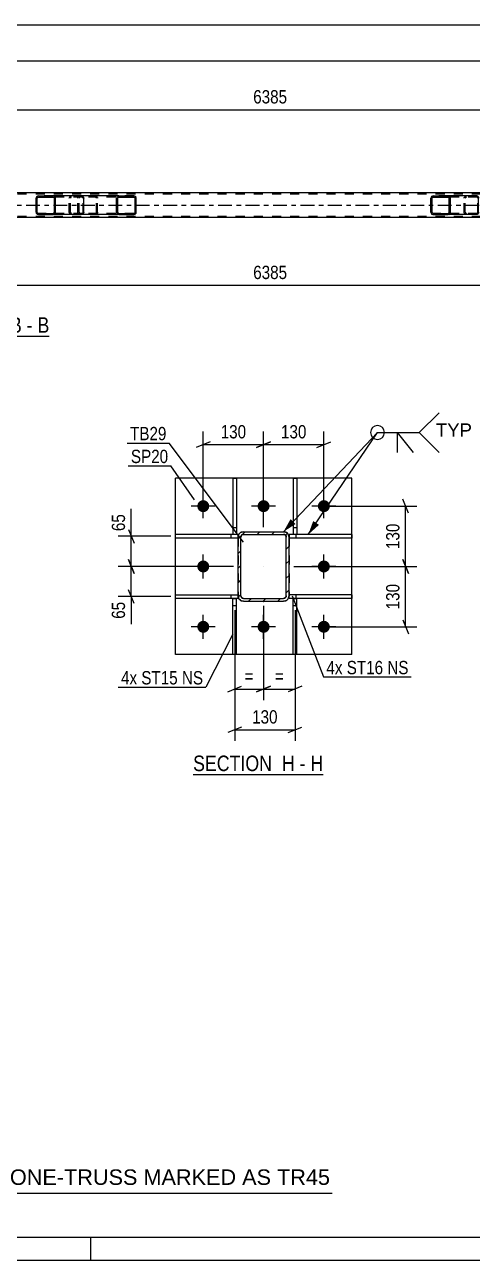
# Model space of a CAD drawing. Header units: millimetres. Extents: x -123 to 718, y -437 to 157.
# Drawn here: x 284.2 to 380.7, y -437.3 to -171 of the extents above; entities that cross this region are included whole.
import ezdxf

# ---------------------------------------------------------------- set-up
doc = ezdxf.new("R2010")
doc.units = ezdxf.units.MM
doc.linetypes.add('DXK_LINE_DOT2', pattern=[3.9198, 1.9599, -1.9599])
doc.linetypes.add('DXK_LINE_DOT3', pattern=[5.9187, 2.979, -0.9799, 0.9799, -0.9799])
doc.styles.add('Arial', font='ARIAL.TTF', dxfattribs={"height": 0.2})
doc.styles.add('Arial Narrow', font='ARIALN.TTF', dxfattribs={"height": 0.2})

# ---------------------------------------------------------------- blocks, each defined once
blk = doc.blocks.new('Unknown-232816598-1133')
at = {"color": 5, "linetype": 'Continuous'}
for p, q in [((-117.5, -432.29), (713.5, -432.29)), ((298.5, -437.29), (298.5, -432.29)), ((-122.5, -437.29), (718.5, -437.29))]:
    blk.add_line(p, q, dxfattribs=at)
blk = doc.blocks.new('Unknown-232816598-12 - 4530')
at = {"color": 6, "linetype": 'Continuous'}
blk.add_line((261.89, -238.14), (289.54, -238.14), dxfattribs=at)
at = {"color": 0, "linetype": 'Continuous'}
blk.add_wipeout([(280, -237.39), (280, -233.89), (261.89, -233.89), (261.89, -237.39)], dxfattribs=at)
at = {"color": 7, "linetype": 'Continuous', "style": 'Arial Narrow'}
blk.add_text('SECTION ', height=3.34, dxfattribs=at).set_placement((261.89, -237.39))
at = {"color": 0, "linetype": 'Continuous'}
blk.add_wipeout([(283.6, -237.39), (283.6, -233.89), (281.05, -233.89), (281.05, -237.39)], dxfattribs=at)
blk.add_wipeout([(285.93, -237.39), (285.93, -233.89), (284.65, -233.89), (284.65, -237.39)], dxfattribs=at)
at = {"color": 7, "linetype": 'Continuous', "style": 'Arial Narrow'}
blk.add_text('B', height=3.34, dxfattribs=at).set_placement((281.05, -237.39))
at = {"color": 0, "linetype": 'Continuous'}
blk.add_wipeout([(289.54, -237.39), (289.54, -233.89), (286.98, -233.89), (286.98, -237.39)], dxfattribs=at)
at = {"color": 7, "linetype": 'Continuous', "style": 'Arial Narrow'}
for s, p in [('B', (286.98, -237.39)), ('-', (284.65, -237.39))]:
    blk.add_text(s, height=3.34, dxfattribs=at).set_placement(p)
blk = doc.blocks.new('Unknown-232816598-17 - 4071')
at = {"color": 6, "linetype": 'Continuous'}
blk.add_line((320.54, -332.6), (348.61, -332.6), dxfattribs=at)
at = {"color": 0, "linetype": 'Continuous'}
blk.add_wipeout([(338.65, -331.85), (338.65, -328.35), (320.54, -328.35), (320.54, -331.85)], dxfattribs=at)
at = {"color": 7, "linetype": 'Continuous', "style": 'Arial Narrow'}
blk.add_text('SECTION ', height=3.34, dxfattribs=at).set_placement((320.54, -331.85))
at = {"color": 0, "linetype": 'Continuous'}
blk.add_wipeout([(342.47, -331.85), (342.47, -328.35), (339.7, -328.35), (339.7, -331.85)], dxfattribs=at)
at = {"color": 7, "linetype": 'Continuous', "style": 'Arial Narrow'}
blk.add_text('H', height=3.34, dxfattribs=at).set_placement((339.7, -331.85))
at = {"color": 0, "linetype": 'Continuous'}
blk.add_wipeout([(344.79, -331.85), (344.79, -328.35), (343.52, -328.35), (343.52, -331.85)], dxfattribs=at)
blk.add_wipeout([(348.61, -331.85), (348.61, -328.35), (345.84, -328.35), (345.84, -331.85)], dxfattribs=at)
at = {"color": 7, "linetype": 'Continuous', "style": 'Arial Narrow'}
for s, p in [('H', (345.84, -331.85)), ('-', (343.52, -331.85))]:
    blk.add_text(s, height=3.34, dxfattribs=at).set_placement(p)
blk = doc.blocks.new('Part-232816598-4655 - 4530')
at = {"color": 7, "linetype": 'DXK_LINE_DOT2'}
for p, q in [((606.06, -207.49), (-52.85, -207.49)), ((606.06, -212.29), (-52.85, -212.29))]:
    blk.add_line(p, q, dxfattribs=at)
at = {"color": 2, "linetype": 'Continuous'}
for p, q in [((464.07, -207.25), (214.65, -207.25)), ((464.07, -212.53), (214.65, -212.53))]:
    blk.add_line(p, q, dxfattribs=at)
at = {"color": 7, "linetype": 'DXK_LINE_DOT3'}
blk.add_line((-52.85, -209.89), (606.06, -209.89), dxfattribs=at)
blk = doc.blocks.new('Part-232816598-4656 - 4530')
at = {"linetype": 'Continuous'}
h = blk.add_hatch(dxfattribs=at)
h.set_pattern_fill('', scale=0.7, style=0, pattern_type=0)
h.set_pattern_definition([(45, (308.25, -208.1876), (-1.57154, 1.57154), [])])
h.paths.add_polyline_path([(308.29, -208.37), (308.25, -208.19), (308.14, -208.03), (307.97, -207.93), (307.78, -207.89), (304.54, -207.89), (304.35, -207.93), (304.18, -208.03), (304.07, -208.19), (304.03, -208.37), (304.03, -211.41), (304.07, -211.59), (304.18, -211.75), (304.35, -211.85), (304.54, -211.89), (307.78, -211.89), (307.97, -211.85), (308.14, -211.75), (308.25, -211.59), (308.29, -211.41)])
h.paths.add_polyline_path([(308.01, -211.5), (307.96, -211.58), (307.88, -211.63), (307.78, -211.65), (304.54, -211.65), (304.45, -211.63), (304.36, -211.58), (304.31, -211.5), (304.29, -211.41), (304.29, -208.37), (304.31, -208.28), (304.36, -208.2), (304.45, -208.15), (304.54, -208.13), (307.78, -208.13), (307.88, -208.15), (307.96, -208.2), (308.01, -208.28), (308.03, -208.37), (308.03, -211.41)])
at = {"color": 7, "linetype": 'DXK_LINE_DOT2'}
for p, q in [((295.68, -208.37), (295.72, -208.19)), ((295.68, -211.41), (295.68, -208.37)), ((295.96, -208.28), (295.94, -208.37)), ((295.94, -211.41), (295.94, -208.37)), ((296.01, -208.2), (295.96, -208.28)), ((296, -207.93), (296.19, -207.89)), ((296.1, -208.15), (296.01, -208.2)), ((296.19, -208.13), (296.1, -208.15)), ((296.68, -207.89), (296.19, -207.89)), ((307.78, -208.13), (296.19, -208.13)), ((299.43, -207.89), (299.62, -207.93)), ((299.53, -208.15), (299.43, -208.13)), ((299.61, -208.2), (299.53, -208.15)), ((299.66, -208.28), (299.61, -208.2)), ((299.68, -208.37), (299.66, -208.28)), ((299.68, -211.41), (299.68, -208.37)), ((299.9, -208.19), (299.94, -208.37)), ((299.94, -211.41), (299.94, -208.37)), ((307.78, -207.89), (304.54, -207.89)), ((295.72, -211.59), (295.68, -211.41)), ((295.94, -211.41), (295.96, -211.5)), ((295.96, -211.5), (296.01, -211.58)), ((296.19, -211.89), (296, -211.85)), ((296.01, -211.58), (296.1, -211.63)), ((296.1, -211.63), (296.19, -211.65)), ((307.78, -211.65), (296.19, -211.65)), ((296.68, -211.89), (296.19, -211.89)), ((299.43, -211.65), (299.53, -211.63)), ((299.62, -211.85), (299.43, -211.89)), ((299.53, -211.63), (299.61, -211.58)), ((299.61, -211.58), (299.66, -211.5)), ((299.66, -211.5), (299.68, -211.41)), ((299.94, -211.41), (299.9, -211.59)), ((304.54, -211.89), (307.78, -211.89))]:
    blk.add_line(p, q, dxfattribs=at)
at = {"color": 2, "linetype": 'Continuous'}
for p, q in [((304.54, -207.89), (296.68, -207.89)), ((304.07, -208.19), (304.03, -208.37)), ((304.03, -211.41), (304.03, -208.37)), ((304.29, -208.37), (304.31, -208.28)), ((304.29, -211.41), (304.29, -208.37)), ((304.31, -208.28), (304.36, -208.2)), ((304.54, -207.89), (304.35, -207.93)), ((304.36, -208.2), (304.45, -208.15)), ((304.45, -208.15), (304.54, -208.13)), ((304.54, -207.89), (307.78, -207.89)), ((304.54, -208.13), (307.78, -208.13)), ((307.97, -207.93), (307.78, -207.89)), ((307.78, -208.13), (307.88, -208.15)), ((307.88, -208.15), (307.96, -208.2)), ((307.96, -208.2), (308.01, -208.28)), ((308.01, -208.28), (308.03, -208.37)), ((308.03, -211.41), (308.03, -208.37)), ((308.29, -208.37), (308.25, -208.19)), ((308.29, -211.41), (308.29, -208.37)), ((304.54, -211.89), (296.68, -211.89)), ((304.03, -211.41), (304.07, -211.59)), ((304.31, -211.5), (304.29, -211.41)), ((304.36, -211.58), (304.31, -211.5)), ((304.35, -211.85), (304.54, -211.89)), ((304.45, -211.63), (304.36, -211.58)), ((304.54, -211.65), (304.45, -211.63)), ((304.54, -211.65), (307.78, -211.65)), ((304.54, -211.89), (307.78, -211.89)), ((307.88, -211.63), (307.78, -211.65)), ((307.78, -211.89), (307.97, -211.85)), ((307.96, -211.58), (307.88, -211.63)), ((308.01, -211.5), (307.96, -211.58)), ((308.03, -211.41), (308.01, -211.5)), ((308.25, -211.59), (308.29, -211.41))]:
    blk.add_line(p, q, dxfattribs=at)
at = {"color": 7, "linetype": 'DXK_LINE_DOT2'}
for centre, start, end in [((296.17, -208.39), 110.7583, 155.68), ((299.45, -208.39), 24.32, 69.2417), ((296.17, -211.39), 204.32, 249.2417), ((299.45, -211.39), 290.7583, 335.68)]:
    blk.add_arc(centre, 0.496, start, end, dxfattribs=at)
at = {"color": 2, "linetype": 'Continuous'}
for centre, start, end in [((304.52, -208.39), 110.7583, 155.68), ((307.8, -208.39), 24.32, 69.2417), ((304.52, -211.39), 204.32, 249.2417), ((307.8, -211.39), 290.7583, 335.68)]:
    blk.add_arc(centre, 0.496, start, end, dxfattribs=at)
blk = doc.blocks.new('Part-232816598-4657 - 4530')
at = {"linetype": 'Continuous'}
h = blk.add_hatch(dxfattribs=at)
h.set_pattern_fill('', scale=0.7, style=0, pattern_type=0)
h.set_pattern_definition([(45, (375.9734, -208.1876), (-1.57154, 1.57154), [])])
h.paths.add_polyline_path([(376.01, -208.37), (375.97, -208.19), (375.86, -208.03), (375.7, -207.93), (375.51, -207.89), (372.32, -207.89), (372.13, -207.93), (371.97, -208.03), (371.86, -208.19), (371.82, -208.37), (371.82, -211.41), (371.86, -211.59), (371.97, -211.75), (372.13, -211.85), (372.32, -211.89), (375.51, -211.89), (375.7, -211.85), (375.86, -211.75), (375.97, -211.59), (376.01, -211.41)])
h.paths.add_polyline_path([(375.74, -211.5), (375.69, -211.58), (375.61, -211.63), (375.51, -211.65), (372.32, -211.65), (372.23, -211.63), (372.15, -211.58), (372.09, -211.5), (372.07, -211.41), (372.07, -208.37), (372.09, -208.28), (372.15, -208.2), (372.23, -208.15), (372.32, -208.13), (375.51, -208.13), (375.61, -208.15), (375.69, -208.2), (375.74, -208.28), (375.76, -208.37), (375.76, -211.41)])
at = {"color": 2, "linetype": 'Continuous'}
for p, q in [((371.86, -208.19), (371.82, -208.37)), ((371.82, -211.41), (371.82, -208.37)), ((372.07, -208.37), (372.09, -208.28)), ((372.07, -211.41), (372.07, -208.37)), ((372.09, -208.28), (372.15, -208.2)), ((372.32, -207.89), (372.13, -207.93)), ((372.15, -208.2), (372.23, -208.15)), ((372.23, -208.15), (372.32, -208.13)), ((372.32, -207.89), (375.51, -207.89)), ((372.32, -208.13), (375.51, -208.13)), ((381.81, -207.89), (375.51, -207.89)), ((375.7, -207.93), (375.51, -207.89)), ((375.51, -208.13), (375.61, -208.15)), ((375.61, -208.15), (375.69, -208.2)), ((375.69, -208.2), (375.74, -208.28)), ((375.74, -208.28), (375.76, -208.37)), ((375.76, -211.41), (375.76, -208.37)), ((376.01, -208.37), (375.97, -208.19)), ((376.01, -211.41), (376.01, -208.37)), ((381.81, -207.89), (381.91, -207.93)), ((381.91, -207.93), (382, -208.03)), ((382, -208.03), (382.06, -208.19)), ((382.06, -208.19), (382.08, -208.37)), ((382.08, -211.41), (382.08, -208.37)), ((371.82, -211.41), (371.86, -211.59)), ((372.09, -211.5), (372.07, -211.41)), ((372.15, -211.58), (372.09, -211.5)), ((372.13, -211.85), (372.32, -211.89)), ((372.23, -211.63), (372.15, -211.58)), ((372.32, -211.65), (372.23, -211.63)), ((372.32, -211.65), (375.51, -211.65)), ((372.32, -211.89), (375.51, -211.89)), ((375.61, -211.63), (375.51, -211.65)), ((375.51, -211.89), (375.7, -211.85)), ((381.81, -211.89), (375.51, -211.89)), ((375.69, -211.58), (375.61, -211.63)), ((375.74, -211.5), (375.69, -211.58)), ((375.76, -211.41), (375.74, -211.5)), ((375.97, -211.59), (376.01, -211.41)), ((381.91, -211.85), (381.81, -211.89)), ((382, -211.75), (381.91, -211.85)), ((382.06, -211.59), (382, -211.75)), ((382.08, -211.41), (382.06, -211.59))]:
    blk.add_line(p, q, dxfattribs=at)
at = {"color": 7, "linetype": 'DXK_LINE_DOT2'}
for p, q in [((375.51, -207.89), (372.32, -207.89)), ((381.81, -208.13), (372.32, -208.13)), ((378.97, -208.37), (379.01, -208.19)), ((378.97, -211.41), (378.97, -208.37)), ((379.24, -208.28), (379.22, -208.37)), ((379.22, -211.41), (379.22, -208.37)), ((379.3, -208.2), (379.24, -208.28)), ((379.28, -207.93), (379.47, -207.89)), ((379.3, -208.2), (379.32, -208.19)), ((379.32, -208.19), (379.38, -208.15)), ((379.38, -208.15), (379.47, -208.13)), ((380.82, -208.13), (380.82, -207.89)), ((381.86, -208.15), (381.81, -208.13)), ((381.91, -208.2), (381.86, -208.15)), ((381.93, -208.28), (381.91, -208.2)), ((381.94, -208.37), (381.93, -208.28)), ((381.94, -211.41), (381.94, -208.37)), ((381.81, -211.65), (372.32, -211.65)), ((375.51, -211.89), (372.32, -211.89)), ((379.01, -211.59), (378.97, -211.41)), ((379.22, -211.41), (379.24, -211.5)), ((379.24, -211.5), (379.3, -211.58)), ((379.47, -211.89), (379.28, -211.85)), ((379.3, -211.58), (379.32, -211.59)), ((379.32, -211.59), (379.38, -211.63)), ((379.38, -211.63), (379.47, -211.65)), ((380.82, -211.89), (380.82, -211.65)), ((381.81, -211.65), (381.86, -211.63)), ((381.86, -211.63), (381.91, -211.58)), ((381.91, -211.58), (381.93, -211.5)), ((381.93, -211.5), (381.94, -211.41))]:
    blk.add_line(p, q, dxfattribs=at)
at = {"color": 2, "linetype": 'Continuous'}
for centre, start, end in [((372.31, -208.39), 111.1941, 156.1506), ((375.52, -208.39), 23.8494, 68.8059), ((372.31, -211.4), 203.8494, 248.8059), ((375.52, -211.4), 291.1941, 336.1506)]:
    blk.add_arc(centre, 0.492, start, end, dxfattribs=at)
at = {"color": 7, "linetype": 'DXK_LINE_DOT2'}
for centre, start, end in [((379.46, -208.39), 111.1941, 156.1506), ((379.46, -211.4), 203.8494, 248.8059)]:
    blk.add_arc(centre, 0.492, start, end, dxfattribs=at)
blk = doc.blocks.new('Part-232816598-4752 - 4530')
at = {"linetype": 'Continuous'}
h = blk.add_hatch(dxfattribs=at)
h.set_pattern_fill('', scale=0.7, style=0, pattern_type=0)
h.set_pattern_definition([(45, (290.8392, -208.1876), (-1.57154, 1.57154), [])])
h.paths.add_polyline_path([(290.88, -208.37), (290.84, -208.19), (290.73, -208.03), (290.57, -207.93), (290.37, -207.89), (287.19, -207.89), (287, -207.93), (286.83, -208.03), (286.73, -208.19), (286.69, -208.37), (286.69, -211.41), (286.73, -211.59), (286.83, -211.75), (287, -211.85), (287.19, -211.89), (290.37, -211.89), (290.57, -211.85), (290.73, -211.75), (290.84, -211.59), (290.88, -211.41)])
h.paths.add_polyline_path([(290.61, -211.5), (290.55, -211.58), (290.47, -211.63), (290.37, -211.65), (287.19, -211.65), (287.09, -211.63), (287.01, -211.58), (286.96, -211.5), (286.94, -211.41), (286.94, -208.37), (286.96, -208.28), (287.01, -208.2), (287.09, -208.15), (287.19, -208.13), (290.37, -208.13), (290.47, -208.15), (290.55, -208.2), (290.61, -208.28), (290.63, -208.37), (290.63, -211.41)])
at = {"color": 2, "linetype": 'Continuous'}
for p, q in [((286.73, -208.19), (286.69, -208.37)), ((286.69, -211.41), (286.69, -208.37)), ((286.94, -208.37), (286.96, -208.28)), ((286.94, -211.41), (286.94, -208.37)), ((286.96, -208.28), (287.01, -208.2)), ((287.19, -207.89), (287, -207.93)), ((287.01, -208.2), (287.09, -208.15)), ((287.09, -208.15), (287.19, -208.13)), ((287.19, -207.89), (290.37, -207.89)), ((287.19, -208.13), (290.37, -208.13)), ((296.68, -207.89), (290.37, -207.89)), ((290.57, -207.93), (290.37, -207.89)), ((290.37, -208.13), (290.47, -208.15)), ((290.47, -208.15), (290.55, -208.2)), ((290.55, -208.2), (290.61, -208.28)), ((290.61, -208.28), (290.63, -208.37)), ((290.63, -211.41), (290.63, -208.37)), ((290.88, -208.37), (290.84, -208.19)), ((290.88, -211.41), (290.88, -208.37)), ((296.68, -207.89), (296.78, -207.93)), ((296.78, -207.93), (296.87, -208.03)), ((296.87, -208.03), (296.93, -208.19)), ((296.93, -208.19), (296.95, -208.37)), ((296.95, -211.41), (296.95, -208.37)), ((286.69, -211.41), (286.73, -211.59)), ((286.96, -211.5), (286.94, -211.41)), ((287.01, -211.58), (286.96, -211.5)), ((287, -211.85), (287.19, -211.89)), ((287.09, -211.63), (287.01, -211.58)), ((287.19, -211.65), (287.09, -211.63)), ((287.19, -211.65), (290.37, -211.65)), ((287.19, -211.89), (290.37, -211.89)), ((290.47, -211.63), (290.37, -211.65)), ((290.37, -211.89), (290.57, -211.85)), ((296.68, -211.89), (290.37, -211.89)), ((290.55, -211.58), (290.47, -211.63)), ((290.61, -211.5), (290.55, -211.58)), ((290.63, -211.41), (290.61, -211.5)), ((290.84, -211.59), (290.88, -211.41)), ((296.78, -211.85), (296.68, -211.89)), ((296.87, -211.75), (296.78, -211.85)), ((296.93, -211.59), (296.87, -211.75)), ((296.95, -211.41), (296.93, -211.59))]:
    blk.add_line(p, q, dxfattribs=at)
at = {"color": 7, "linetype": 'DXK_LINE_DOT2'}
for p, q in [((290.37, -207.89), (287.19, -207.89)), ((296.68, -208.13), (287.19, -208.13)), ((293.84, -208.37), (293.88, -208.19)), ((293.84, -211.41), (293.84, -208.37)), ((294.11, -208.28), (294.09, -208.37)), ((294.09, -211.41), (294.09, -208.37)), ((294.16, -208.2), (294.11, -208.28)), ((294.15, -207.93), (294.34, -207.89)), ((294.24, -208.15), (294.16, -208.2)), ((294.34, -208.13), (294.24, -208.15)), ((295.68, -208.13), (295.68, -207.89)), ((296.73, -208.15), (296.68, -208.13)), ((296.77, -208.2), (296.73, -208.15)), ((296.8, -208.28), (296.77, -208.2)), ((296.81, -208.37), (296.8, -208.28)), ((296.81, -211.41), (296.81, -208.37)), ((296.68, -211.65), (287.19, -211.65)), ((290.37, -211.89), (287.19, -211.89)), ((293.88, -211.59), (293.84, -211.41)), ((294.09, -211.41), (294.11, -211.5)), ((294.11, -211.5), (294.16, -211.58)), ((294.34, -211.89), (294.15, -211.85)), ((294.16, -211.58), (294.18, -211.59)), ((294.18, -211.59), (294.24, -211.63)), ((294.24, -211.63), (294.34, -211.65)), ((295.68, -211.89), (295.68, -211.65)), ((296.68, -211.65), (296.73, -211.63)), ((296.73, -211.63), (296.77, -211.58)), ((296.77, -211.58), (296.8, -211.5)), ((296.8, -211.5), (296.81, -211.41))]:
    blk.add_line(p, q, dxfattribs=at)
at = {"color": 2, "linetype": 'Continuous'}
for centre, start, end in [((287.18, -208.39), 111.1941, 156.1506), ((290.39, -208.39), 23.8494, 68.8059), ((287.18, -211.4), 203.8494, 248.8059), ((290.39, -211.4), 291.1941, 336.1506)]:
    blk.add_arc(centre, 0.492, start, end, dxfattribs=at)
at = {"color": 7, "linetype": 'DXK_LINE_DOT2'}
for centre, start, end in [((294.33, -208.39), 111.1941, 156.1506), ((294.33, -211.4), 203.8494, 248.8059)]:
    blk.add_arc(centre, 0.492, start, end, dxfattribs=at)
blk = doc.blocks.new('Part-232816598-21352 - 4071')
at = {"color": 2, "linetype": 'Continuous'}
for p, q in [((354.72, -280.85), (341.23, -280.85)), ((341.23, -280.85), (341.23, -281.45)), ((354.72, -281.65), (341.23, -281.65))]:
    blk.add_line(p, q, dxfattribs=at)
at = {"color": 7, "linetype": 'DXK_LINE_DOT2'}
for p, q in [((341.23, -281.45), (341.23, -281.65)), ((342.73, -281.65), (342.73, -280.85)), ((354.72, -280.85), (354.73, -280.85)), ((354.73, -280.85), (354.72, -280.85)), ((354.73, -281.65), (354.72, -281.65)), ((354.73, -281.65), (354.72, -281.65)), ((354.73, -280.85), (354.73, -281.65))]:
    blk.add_line(p, q, dxfattribs=at)
blk = doc.blocks.new('Part-232816598-21347 - 4071')
at = {"color": 7, "linetype": 'DXK_LINE_DOT2'}
for p, q in [((342.11, -268.76), (342.11, -268.75)), ((342.11, -268.75), (342.91, -268.75)), ((342.11, -268.75), (342.11, -268.76)), ((342.91, -268.76), (342.91, -268.75)), ((342.91, -268.75), (342.91, -268.76)), ((342.11, -279.34), (342.91, -279.34))]:
    blk.add_line(p, q, dxfattribs=at)
at = {"color": 2, "linetype": 'Continuous'}
for p, q in [((342.11, -268.76), (342.11, -280.84)), ((342.91, -268.76), (342.91, -280.84)), ((342.91, -280.84), (342.11, -280.84))]:
    blk.add_line(p, q, dxfattribs=at)
blk = doc.blocks.new('Part-232816598-4118 - 4071')
at = {"linetype": 'Continuous'}
h = blk.add_hatch(dxfattribs=at)
h.set_pattern_fill('', scale=0.7, style=0, pattern_type=0)
h.set_pattern_definition([(45, (340.876, -280.6003), (-1.57154, 1.57154), [])])
h.paths.add_polyline_path([(341.14, -280.99), (340.88, -280.6), (340.49, -280.34), (340.03, -280.25), (331.43, -280.25), (330.97, -280.34), (330.58, -280.6), (330.32, -280.99), (330.23, -281.45), (330.23, -294.05), (330.32, -294.51), (330.58, -294.9), (330.97, -295.16), (331.43, -295.25), (340.03, -295.25), (340.49, -295.16), (340.88, -294.9), (341.14, -294.51), (341.23, -294.05), (341.23, -281.45)])
h.paths.add_polyline_path([(340.63, -294.05), (340.58, -294.28), (340.45, -294.47), (340.26, -294.6), (340.03, -294.65), (331.43, -294.65), (331.2, -294.6), (331, -294.47), (330.87, -294.28), (330.83, -294.05), (330.83, -281.45), (330.87, -281.22), (331, -281.02), (331.2, -280.89), (331.43, -280.85), (340.03, -280.85), (340.26, -280.89), (340.45, -281.02), (340.58, -281.22), (340.63, -281.45)])
blk.add_hatch(color=30, dxfattribs=at).paths.add_polyline_path([(335.73, -295.35, -1), (335.73, -295.15, -1)])
at = {"color": 7, "linetype": 'DXK_LINE_DOT2'}
for p, q in [((330.23, -281.45), (330.32, -280.99)), ((330.23, -281.45), (330.23, -294.05)), ((330.87, -281.22), (330.83, -281.45)), ((330.83, -294.05), (330.83, -281.45)), ((331, -281.02), (330.87, -281.22)), ((330.97, -280.34), (331.43, -280.25)), ((331.2, -280.89), (331, -281.02)), ((331.43, -280.85), (331.2, -280.89)), ((331.43, -280.25), (340.03, -280.25)), ((331.43, -280.85), (340.03, -280.85)), ((340.03, -280.25), (340.49, -280.34)), ((340.26, -280.89), (340.03, -280.85)), ((340.45, -281.02), (340.26, -280.89)), ((340.58, -281.22), (340.45, -281.02)), ((340.63, -281.45), (340.58, -281.22)), ((340.63, -294.05), (340.63, -281.45)), ((341.14, -280.99), (341.23, -281.45)), ((341.23, -281.45), (341.23, -294.05)), ((330.32, -294.51), (330.23, -294.05)), ((330.83, -294.05), (330.87, -294.28)), ((330.87, -294.28), (331, -294.47)), ((331.43, -295.25), (330.97, -295.16)), ((331, -294.47), (331.2, -294.6)), ((331.2, -294.6), (331.43, -294.65)), ((331.43, -294.65), (340.03, -294.65)), ((331.43, -295.25), (340.03, -295.25)), ((340.03, -294.65), (340.26, -294.6)), ((340.49, -295.16), (340.03, -295.25)), ((340.26, -294.6), (340.45, -294.47)), ((340.45, -294.47), (340.58, -294.28)), ((340.58, -294.28), (340.63, -294.05)), ((341.23, -294.05), (341.14, -294.51))]:
    blk.add_line(p, q, dxfattribs=at)
at = {"color": 2, "linetype": 'Continuous'}
for p, q in [((330.32, -280.99), (330.23, -281.45)), ((330.23, -294.05), (330.23, -281.45)), ((330.83, -281.45), (330.87, -281.22)), ((330.83, -294.05), (330.83, -281.45)), ((330.87, -281.22), (331, -281.02)), ((331.43, -280.25), (330.97, -280.34)), ((331, -281.02), (331.2, -280.89)), ((331.2, -280.89), (331.43, -280.85)), ((331.43, -280.25), (340.03, -280.25)), ((331.43, -280.85), (340.03, -280.85)), ((340.49, -280.34), (340.03, -280.25)), ((340.03, -280.85), (340.26, -280.89)), ((340.26, -280.89), (340.45, -281.02)), ((340.45, -281.02), (340.58, -281.22)), ((340.58, -281.22), (340.63, -281.45)), ((340.63, -294.05), (340.63, -281.45)), ((341.23, -281.45), (341.14, -280.99)), ((341.23, -294.05), (341.23, -281.45)), ((330.23, -294.05), (330.32, -294.51)), ((330.87, -294.28), (330.83, -294.05)), ((331, -294.47), (330.87, -294.28)), ((330.97, -295.16), (331.43, -295.25)), ((331.2, -294.6), (331, -294.47)), ((331.43, -294.65), (331.2, -294.6)), ((331.43, -294.65), (340.03, -294.65)), ((331.43, -295.25), (340.03, -295.25)), ((340.26, -294.6), (340.03, -294.65)), ((340.03, -295.25), (340.49, -295.16)), ((340.45, -294.47), (340.26, -294.6)), ((340.58, -294.28), (340.45, -294.47)), ((340.63, -294.05), (340.58, -294.28)), ((341.14, -294.51), (341.23, -294.05))]:
    blk.add_line(p, q, dxfattribs=at)
at = {"color": 7, "linetype": 'DXK_LINE_DOT3'}
blk.add_line((335.73, -287.75), (335.73, -287.75), dxfattribs=at)
at = {"color": 30, "linetype": 'DXK_LINE_DOT3'}
blk.add_line((335.73, -295.25), (335.73, -295.25), dxfattribs=at)
at = {"color": 30, "linetype": 'Continuous'}
blk.add_circle((335.73, -295.25), 0.1, dxfattribs=at)
at = {"color": 7, "linetype": 'DXK_LINE_DOT2'}
for centre, start, end in [((331.43, -281.45), 112.5, 157.5), ((340.03, -281.45), 22.5, 67.5), ((331.43, -294.05), 202.5, 247.5), ((340.03, -294.05), 292.5, 337.5)]:
    blk.add_arc(centre, 1.2, start, end, dxfattribs=at)
at = {"color": 2, "linetype": 'Continuous'}
for centre, start, end in [((331.43, -281.45), 112.5, 157.5), ((340.03, -281.45), 22.5, 67.5), ((331.43, -294.05), 202.5, 247.5), ((340.03, -294.05), 292.5, 337.5)]:
    blk.add_arc(centre, 1.2, start, end, dxfattribs=at)
blk = doc.blocks.new('Part-232816598-21346 - 4071')
at = {"color": 7, "linetype": 'DXK_LINE_DOT2'}
for p, q in [((329.11, -268.76), (329.11, -268.75)), ((329.11, -268.75), (329.91, -268.75)), ((329.11, -268.75), (329.11, -268.76)), ((329.91, -268.76), (329.91, -268.75)), ((329.91, -268.75), (329.91, -268.76)), ((329.11, -279.34), (329.91, -279.34))]:
    blk.add_line(p, q, dxfattribs=at)
at = {"color": 2, "linetype": 'Continuous'}
for p, q in [((329.11, -268.76), (329.11, -280.84)), ((329.91, -268.76), (329.91, -280.84)), ((329.91, -280.84), (329.11, -280.84))]:
    blk.add_line(p, q, dxfattribs=at)
blk = doc.blocks.new('Part-232816598-21348 - 4071')
at = {"color": 2, "linetype": 'Continuous'}
for p, q in [((329.11, -306.74), (329.11, -294.64)), ((329.11, -294.64), (329.91, -294.64)), ((329.91, -306.74), (329.91, -294.64)), ((329.11, -306.75), (329.11, -306.75)), ((329.91, -306.75), (329.11, -306.75)), ((329.91, -306.75), (329.91, -306.75))]:
    blk.add_line(p, q, dxfattribs=at)
at = {"color": 7, "linetype": 'DXK_LINE_DOT2'}
for p, q in [((329.11, -296.14), (329.91, -296.14)), ((329.11, -306.75), (329.11, -306.74)), ((329.91, -306.75), (329.91, -306.74))]:
    blk.add_line(p, q, dxfattribs=at)
blk = doc.blocks.new('Part-232816598-21349 - 4071')
at = {"color": 2, "linetype": 'Continuous'}
for p, q in [((342.11, -306.74), (342.11, -294.64)), ((342.11, -294.64), (342.91, -294.64)), ((342.91, -306.74), (342.91, -294.64)), ((342.11, -306.75), (342.11, -306.75)), ((342.91, -306.75), (342.11, -306.75)), ((342.91, -306.75), (342.91, -306.75))]:
    blk.add_line(p, q, dxfattribs=at)
at = {"color": 7, "linetype": 'DXK_LINE_DOT2'}
for p, q in [((342.11, -296.14), (342.91, -296.14)), ((342.11, -306.75), (342.11, -306.74)), ((342.91, -306.75), (342.91, -306.74))]:
    blk.add_line(p, q, dxfattribs=at)
blk = doc.blocks.new('Part-232816598-21350 - 4071')
at = {"color": 7, "linetype": 'DXK_LINE_DOT2'}
for p, q in [((316.73, -281.65), (316.73, -280.85)), ((316.73, -280.85), (316.74, -280.85)), ((316.74, -280.85), (316.73, -280.85)), ((316.74, -281.65), (316.73, -281.65)), ((316.73, -281.65), (316.74, -281.65)), ((328.73, -281.65), (328.73, -280.85)), ((330.23, -281.45), (330.23, -281.65))]:
    blk.add_line(p, q, dxfattribs=at)
at = {"color": 2, "linetype": 'Continuous'}
for p, q in [((330.23, -280.85), (316.74, -280.85)), ((330.23, -281.65), (316.74, -281.65)), ((330.23, -281.45), (330.23, -280.85))]:
    blk.add_line(p, q, dxfattribs=at)
blk = doc.blocks.new('Part-232816598-21351 - 4071')
at = {"color": 7, "linetype": 'DXK_LINE_DOT2'}
for p, q in [((316.73, -294.65), (316.73, -293.85)), ((316.73, -293.85), (316.74, -293.85)), ((316.74, -293.85), (316.73, -293.85)), ((316.73, -294.65), (316.74, -294.65)), ((316.74, -294.65), (316.73, -294.65)), ((328.73, -294.65), (328.73, -293.85)), ((329.91, -294.65), (329.11, -294.65)), ((330.23, -293.85), (330.23, -294.05))]:
    blk.add_line(p, q, dxfattribs=at)
at = {"color": 2, "linetype": 'Continuous'}
for p, q in [((316.74, -293.85), (330.23, -293.85)), ((329.11, -294.65), (316.74, -294.65)), ((330.23, -294.65), (329.91, -294.65)), ((330.23, -294.65), (330.23, -294.05))]:
    blk.add_line(p, q, dxfattribs=at)
blk = doc.blocks.new('Part-232816598-21353 - 4071')
at = {"color": 2, "linetype": 'Continuous'}
for p, q in [((354.72, -293.85), (341.23, -293.85)), ((341.23, -294.65), (341.23, -294.05)), ((342.11, -294.65), (341.23, -294.65)), ((354.72, -294.65), (342.91, -294.65))]:
    blk.add_line(p, q, dxfattribs=at)
at = {"color": 7, "linetype": 'DXK_LINE_DOT2'}
for p, q in [((341.23, -294.05), (341.23, -293.85)), ((342.91, -294.65), (342.11, -294.65)), ((342.73, -294.65), (342.73, -293.85)), ((354.72, -293.85), (354.73, -293.85)), ((354.73, -293.85), (354.72, -293.85)), ((354.73, -294.65), (354.72, -294.65)), ((354.73, -294.65), (354.72, -294.65)), ((354.73, -293.85), (354.73, -294.65))]:
    blk.add_line(p, q, dxfattribs=at)
blk = doc.blocks.new('Part-232816598-21354 - 4071')
at = {"color": 2, "linetype": 'Continuous'}
for p, q in [((316.73, -306.75), (316.73, -268.75)), ((354.73, -268.75), (316.73, -268.75)), ((354.73, -306.75), (354.73, -268.75)), ((354.73, -306.75), (316.73, -306.75))]:
    blk.add_line(p, q, dxfattribs=at)
blk = doc.blocks.new('Bolt-232816598-21357 - 4071')
at = {"linetype": 'Continuous'}
for points in [[(321.43, -274.75, -1), (324.03, -274.75, -1)], [(334.43, -274.75, -1), (337.03, -274.75, -1)], [(347.43, -274.75, -1), (350.03, -274.75, -1)], [(321.43, -287.75, -1), (324.03, -287.75, -1)], [(347.43, -287.75, -1), (350.03, -287.75, -1)], [(321.43, -300.75, -1), (324.03, -300.75, -1)], [(334.43, -300.75, -1), (337.03, -300.75, -1)], [(347.43, -300.75, -1), (350.03, -300.75, -1)]]:
    blk.add_hatch(color=1, dxfattribs=at).paths.add_polyline_path(points)
at = {"color": 1, "linetype": 'Continuous'}
for p, q in [((322.73, -277.35), (322.73, -272.15)), ((335.73, -277.35), (335.73, -272.15)), ((348.73, -277.35), (348.73, -272.15)), ((325.33, -274.75), (320.13, -274.75)), ((338.33, -274.75), (333.13, -274.75)), ((351.33, -274.75), (346.13, -274.75)), ((322.73, -290.35), (322.73, -285.15)), ((348.73, -290.35), (348.73, -285.15)), ((325.33, -287.75), (320.13, -287.75)), ((351.33, -287.75), (346.13, -287.75)), ((322.73, -303.35), (322.73, -298.15)), ((335.73, -303.35), (335.73, -298.15)), ((348.73, -303.35), (348.73, -298.15)), ((325.33, -300.75), (320.13, -300.75)), ((338.33, -300.75), (333.13, -300.75)), ((351.33, -300.75), (346.13, -300.75))]:
    blk.add_line(p, q, dxfattribs=at)
blk = doc.blocks.new('StraightDimension-232816598-4855 - 4530')
at = {"color": 7, "linetype": 'Continuous'}
for p, q in [((210.95, -188.7), (207.95, -189.9)), ((209.45, -197.85), (209.45, -186.45)), ((463.37, -189.9), (466.37, -188.7)), ((464.87, -197.85), (464.87, -186.45)), ((209.45, -189.3), (464.87, -189.3))]:
    blk.add_line(p, q, dxfattribs=at)
at = {"color": 0}
blk.add_wipeout([(341.42, -188.55), (341.42, -184.35), (332.9, -184.35), (332.9, -188.55)], dxfattribs=at)
at = {"color": 3, "style": 'Arial Narrow'}
blk.add_text('6385', height=2.863, dxfattribs=at).set_placement((333.5, -187.95))
blk = doc.blocks.new('StraightDimension-232816598-4879 - 4530')
at = {"color": 7, "linetype": 'Continuous'}
blk.add_line((-62.11, -170.98), (615.32, -170.98), dxfattribs=at)
blk = doc.blocks.new('StraightDimension-232816598-4952 - 4530')
at = {"color": 7, "linetype": 'Continuous'}
for p, q in [((209.45, -221.93), (209.45, -235.76)), ((464.87, -221.93), (464.87, -237.59)), ((210.95, -226.55), (207.95, -227.75)), ((209.45, -227.15), (464.87, -227.15)), ((463.37, -227.75), (466.37, -226.55))]:
    blk.add_line(p, q, dxfattribs=at)
at = {"color": 0}
blk.add_wipeout([(341.42, -226.4), (341.42, -222.2), (332.9, -222.2), (332.9, -226.4)], dxfattribs=at)
at = {"color": 0, "linetype": 'Continuous'}
blk.add_wipeout([(464.27, -227.85), (460.07, -227.85), (460.07, -238.19), (464.27, -238.19)], dxfattribs=at)
at = {"color": 3, "style": 'Arial Narrow'}
blk.add_text('6385', height=2.863, dxfattribs=at).set_placement((333.5, -225.8))
at = {"color": 3, "linetype": 'Continuous', "style": 'Arial Narrow'}
blk.add_text('13736', height=2.863, rotation=90.0002, dxfattribs=at).set_placement((463.67, -237.59))
blk = doc.blocks.new('StraightDimension-232816598-13345 - 4530')
at = {"color": 7, "linetype": 'Continuous'}
blk.add_line((-61.47, -178.78), (614.68, -178.78), dxfattribs=at)
blk = doc.blocks.new('StraightDimension-232816598-13739 - 4071')
at = {"color": 7, "linetype": 'Continuous'}
for p, q in [((337.23, -260.89), (334.23, -262.09)), ((335.73, -279.25), (335.73, -258.64)), ((347.23, -262.09), (350.23, -260.89)), ((348.73, -273.75), (348.73, -258.64)), ((335.73, -261.49), (348.73, -261.49))]:
    blk.add_line(p, q, dxfattribs=at)
at = {"color": 0}
blk.add_wipeout([(345.57, -260.74), (345.57, -256.54), (338.89, -256.54), (338.89, -260.74)], dxfattribs=at)
at = {"color": 3, "style": 'Arial Narrow'}
blk.add_text('130', height=2.863, dxfattribs=at).set_placement((339.49, -260.14))
blk = doc.blocks.new('StraightDimension-232816598-13720 - 4071')
at = {"color": 7, "linetype": 'Continuous'}
for p, q in [((335.73, -296.25), (335.73, -316.56)), ((342.51, -307.75), (342.51, -316.56)), ((334.23, -314.76), (337.23, -313.56)), ((335.73, -314.16), (342.51, -314.16)), ((344.01, -313.56), (341.01, -314.76))]:
    blk.add_line(p, q, dxfattribs=at)
at = {"color": 0}
blk.add_wipeout([(340.68, -313.41), (340.68, -309.21), (337.56, -309.21), (337.56, -313.41)], dxfattribs=at)
at = {"color": 3, "style": 'Arial Narrow'}
blk.add_text('=', height=2.86, dxfattribs=at).set_placement((338.16, -312.81))
blk = doc.blocks.new('StraightDimension-232816598-13721 - 4071')
at = {"color": 7, "linetype": 'Continuous'}
for p, q in [((335.73, -296.25), (335.73, -316.56)), ((329.51, -307.75), (329.51, -316.56)), ((328.01, -314.76), (331.01, -313.56)), ((329.51, -314.16), (335.73, -314.16)), ((337.23, -313.56), (334.23, -314.76))]:
    blk.add_line(p, q, dxfattribs=at)
at = {"color": 0}
blk.add_wipeout([(334.18, -313.41), (334.18, -309.21), (331.06, -309.21), (331.06, -313.41)], dxfattribs=at)
at = {"color": 3, "style": 'Arial Narrow'}
blk.add_text('=', height=2.86, dxfattribs=at).set_placement((331.66, -312.81))
blk = doc.blocks.new('StraightDimension-232816598-13740 - 4071')
at = {"color": 7, "linetype": 'Continuous'}
for p, q in [((324.23, -260.89), (321.23, -262.09)), ((322.73, -273.75), (322.73, -258.64)), ((334.23, -262.09), (337.23, -260.89)), ((335.73, -279.25), (335.73, -258.64)), ((322.73, -261.49), (335.73, -261.49))]:
    blk.add_line(p, q, dxfattribs=at)
at = {"color": 0}
blk.add_wipeout([(332.57, -260.74), (332.57, -256.54), (325.89, -256.54), (325.89, -260.74)], dxfattribs=at)
at = {"color": 3, "style": 'Arial Narrow'}
blk.add_text('130', height=2.863, dxfattribs=at).set_placement((326.49, -260.14))
blk = doc.blocks.new('StraightDimension-232816598-13758 - 4071')
at = {"color": 7, "linetype": 'Continuous'}
for p, q in [((315.73, -281.25), (304.36, -281.25)), ((306.61, -279.75), (307.81, -282.75)), ((307.21, -287.75), (307.21, -281.25)), ((307.81, -289.25), (306.61, -286.25)), ((329.23, -287.75), (304.36, -287.75))]:
    blk.add_line(p, q, dxfattribs=at)
at = {"color": 0}
blk.add_wipeout([(306.46, -275.87), (302.26, -275.87), (302.26, -280.73), (306.46, -280.73)], dxfattribs=at)
at = {"color": 7, "linetype": 'Continuous'}
blk.add_line((307.21, -281.25), (307.21, -275.35), dxfattribs=at)
blk.add_line((307.21, -281.25), (307.21, -275.35), dxfattribs=at)
at = {"color": 3, "style": 'Arial Narrow'}
blk.add_text('65', height=2.863, rotation=90.0002, dxfattribs=at).set_placement((305.86, -280.13))
blk = doc.blocks.new('StraightDimension-232816598-13759 - 4071')
at = {"color": 7, "linetype": 'Continuous'}
for p, q in [((306.61, -286.25), (307.81, -289.25)), ((329.23, -287.75), (304.36, -287.75)), ((307.21, -294.25), (307.21, -287.75)), ((307.81, -295.75), (306.61, -292.75)), ((315.73, -294.25), (304.36, -294.25))]:
    blk.add_line(p, q, dxfattribs=at)
at = {"color": 0}
blk.add_wipeout([(306.46, -294.78), (302.26, -294.78), (302.26, -299.63), (306.46, -299.63)], dxfattribs=at)
at = {"color": 7, "linetype": 'Continuous'}
blk.add_line((307.21, -294.25), (307.21, -300.16), dxfattribs=at)
blk.add_line((307.21, -294.25), (307.21, -300.16), dxfattribs=at)
at = {"color": 3, "style": 'Arial Narrow'}
blk.add_text('65', height=2.863, rotation=90.0002, dxfattribs=at).set_placement((305.86, -299.03))
blk = doc.blocks.new('StraightDimension-232816598-13771 - 4071')
at = {"color": 7, "linetype": 'Continuous'}
for p, q in [((366.97, -276.25), (365.77, -273.25)), ((349.73, -274.75), (368.77, -274.75)), ((366.37, -287.75), (366.37, -274.75)), ((365.77, -286.25), (366.97, -289.25)), ((342.23, -287.75), (368.77, -287.75))]:
    blk.add_line(p, q, dxfattribs=at)
at = {"color": 0}
blk.add_wipeout([(365.62, -277.91), (361.42, -277.91), (361.42, -284.59), (365.62, -284.59)], dxfattribs=at)
at = {"color": 3, "style": 'Arial Narrow'}
blk.add_text('130', height=2.863, rotation=90.0002, dxfattribs=at).set_placement((365.02, -283.99))
blk = doc.blocks.new('StraightDimension-232816598-13772 - 4071')
at = {"color": 7, "linetype": 'Continuous'}
for p, q in [((366.97, -289.25), (365.77, -286.25)), ((342.23, -287.75), (368.77, -287.75)), ((366.37, -300.75), (366.37, -287.75)), ((349.73, -300.75), (368.77, -300.75)), ((365.77, -299.25), (366.97, -302.25))]:
    blk.add_line(p, q, dxfattribs=at)
at = {"color": 0}
blk.add_wipeout([(365.62, -290.91), (361.42, -290.91), (361.42, -297.59), (365.62, -297.59)], dxfattribs=at)
at = {"color": 3, "style": 'Arial Narrow'}
blk.add_text('130', height=2.863, rotation=90.0002, dxfattribs=at).set_placement((365.02, -296.99))
blk = doc.blocks.new('StraightDimension-232816598-66650 - 4071')
at = {"color": 7, "linetype": 'Continuous'}
for p, q in [((329.51, -297.14), (329.51, -325.35)), ((342.51, -297.14), (342.51, -325.35)), ((331.01, -322.35), (328.01, -323.55)), ((329.51, -322.95), (342.51, -322.95)), ((341.01, -323.55), (344.01, -322.35))]:
    blk.add_line(p, q, dxfattribs=at)
at = {"color": 0}
blk.add_wipeout([(339.35, -322.2), (339.35, -318), (332.67, -318), (332.67, -322.2)], dxfattribs=at)
at = {"color": 3, "style": 'Arial Narrow'}
blk.add_text('130', height=2.863, dxfattribs=at).set_placement((333.27, -321.6))
blk = doc.blocks.new('Unknown-232816598-67304')
at = {"color": 7, "linetype": 'Continuous'}
blk.add_line((280.5, -422.79), (350.5, -422.79), dxfattribs=at)
at = {"color": 7, "style": 'Arial'}
blk.add_text('ONE-TRUSS MARKED AS TR45', height=3.3428, dxfattribs=at).set_placement((281.04, -421.04))
blk = doc.blocks.new('WeldMark-232816598-37057 - 4071')
at = {"linetype": 'Continuous'}
for points in [[(342.64, -278.59), (340.03, -280.25), (341.55, -277.56)], [(347.68, -278.79), (345.38, -280.85), (346.44, -277.95)]]:
    blk.add_hatch(color=30, dxfattribs=at).paths.add_polyline_path(points)
at = {"color": 30, "linetype": 'Continuous'}
for p, q in [((340.03, -280.25), (360.28, -258.88)), ((345.38, -280.85), (360.28, -258.88)), ((360.28, -258.88), (369.28, -258.88))]:
    blk.add_line(p, q, dxfattribs=at)
at = {"color": 3, "linetype": 'Continuous'}
for q in [(367.99, -263.17), (364.57, -263.17)]:
    blk.add_line((364.57, -258.88), q, dxfattribs=at)
for start, end in [(90, 270), (270, 90)]:
    blk.add_arc((360.28, -258.88), 1.5, start, end, dxfattribs=at)
at = {"color": 0, "linetype": 'Continuous'}
blk.add_wipeout([(380.66, -259.78), (380.66, -256.78), (372.88, -256.78), (372.88, -259.78)], dxfattribs=at)
blk.add_wipeout([(380.66, -259.78), (380.66, -256.78), (372.88, -256.78), (372.88, -259.78)], dxfattribs=at)
at = {"color": 3, "linetype": 'Continuous'}
for q in [(373.57, -254.6), (373.57, -263.17)]:
    blk.add_line((369.28, -258.88), q, dxfattribs=at)
at = {"color": 3, "linetype": 'Continuous', "style": 'Arial'}
blk.add_text('TYP', height=2.865, dxfattribs=at).set_placement((372.88, -259.78))
blk = doc.blocks.new('MarkSet-232816598-66725 - 4071')
at = {"color": 0}
blk.add_wipeout([(352.76, -310.97), (352.76, -307.97), (349.29, -307.97), (349.29, -310.97)], dxfattribs=at)
blk.add_wipeout([(352.76, -310.97), (352.76, -307.97), (349.29, -307.97), (349.29, -310.97)], dxfattribs=at)
at = {"color": 30, "linetype": 'Continuous'}
blk.add_line((341.9, -294.11), (348.69, -311.57), dxfattribs=at)
at = {"color": 0}
blk.add_wipeout([(361.52, -310.97), (361.52, -307.97), (353.66, -307.97), (353.66, -310.97)], dxfattribs=at)
blk.add_wipeout([(361.52, -310.97), (361.52, -307.97), (353.66, -307.97), (353.66, -310.97)], dxfattribs=at)
at = {"color": 3, "style": 'Arial Narrow'}
blk.add_text('4x', height=2.863, dxfattribs=at).set_placement((349.29, -310.97))
at = {"color": 0}
blk.add_wipeout([(366.98, -310.97), (366.98, -307.97), (362.42, -307.97), (362.42, -310.97)], dxfattribs=at)
blk.add_wipeout([(366.98, -310.97), (366.98, -307.97), (362.42, -307.97), (362.42, -310.97)], dxfattribs=at)
at = {"color": 30, "linetype": 'Continuous'}
blk.add_line((348.69, -311.57), (367.58, -311.57), dxfattribs=at)
at = {"color": 3, "style": 'Arial Narrow'}
for s, p in [('ST16', (353.66, -310.97)), ('NS', (362.42, -310.97))]:
    blk.add_text(s, height=2.863, dxfattribs=at).set_placement(p)
blk = doc.blocks.new('MarkSet-232816598-66736 - 4071')
at = {"color": 0}
blk.add_wipeout([(308.47, -313.17), (308.47, -310.17), (305, -310.17), (305, -313.17)], dxfattribs=at)
blk.add_wipeout([(308.47, -313.17), (308.47, -310.17), (305, -310.17), (305, -313.17)], dxfattribs=at)
blk.add_wipeout([(317.23, -313.17), (317.23, -310.17), (309.37, -310.17), (309.37, -313.17)], dxfattribs=at)
blk.add_wipeout([(317.23, -313.17), (317.23, -310.17), (309.37, -310.17), (309.37, -313.17)], dxfattribs=at)
at = {"color": 3, "style": 'Arial Narrow'}
blk.add_text('4x', height=2.863, dxfattribs=at).set_placement((305, -313.17))
at = {"color": 0}
blk.add_wipeout([(322.69, -313.17), (322.69, -310.17), (318.13, -310.17), (318.13, -313.17)], dxfattribs=at)
blk.add_wipeout([(322.69, -313.17), (322.69, -310.17), (318.13, -310.17), (318.13, -313.17)], dxfattribs=at)
at = {"color": 30, "linetype": 'Continuous'}
for p in [(329.11, -302.31), (304.4, -313.77)]:
    blk.add_line(p, (323.29, -313.77), dxfattribs=at)
at = {"color": 3, "style": 'Arial Narrow'}
for s, p in [('ST15', (309.37, -313.17)), ('NS', (318.13, -313.17))]:
    blk.add_text(s, height=2.863, dxfattribs=at).set_placement(p)
blk = doc.blocks.new('Mark-232816598-66751 - 4071')
at = {"color": 0}
blk.add_wipeout([(314.8, -260.54), (314.8, -257.54), (306.94, -257.54), (306.94, -260.54)], dxfattribs=at)
blk.add_wipeout([(314.8, -260.54), (314.8, -257.54), (306.94, -257.54), (306.94, -260.54)], dxfattribs=at)
at = {"color": 30, "linetype": 'Continuous'}
for p in [(306.34, -261.14), (331.39, -282.53)]:
    blk.add_line(p, (315.4, -261.14), dxfattribs=at)
at = {"color": 3, "style": 'Arial Narrow'}
blk.add_text('TB29', height=2.863, dxfattribs=at).set_placement((306.94, -260.54))
blk = doc.blocks.new('Mark-232816598-66754 - 4071')
at = {"color": 0}
blk.add_wipeout([(315.17, -265.46), (315.17, -262.46), (307.13, -262.46), (307.13, -265.46)], dxfattribs=at)
blk.add_wipeout([(315.17, -265.46), (315.17, -262.46), (307.13, -262.46), (307.13, -265.46)], dxfattribs=at)
at = {"color": 30, "linetype": 'Continuous'}
for p in [(306.53, -266.06), (320.81, -273.4)]:
    blk.add_line(p, (315.77, -266.06), dxfattribs=at)
at = {"color": 3, "style": 'Arial Narrow'}
blk.add_text('SP20', height=2.863, dxfattribs=at).set_placement((307.13, -265.46))

msp = doc.modelspace()

# ---------------------------------------------------------------- block references
for name in ['Unknown-232816598-1133', 'Part-232816598-4655 - 4530', 'Part-232816598-4752 - 4530', 'Part-232816598-4656 - 4530', 'Part-232816598-4657 - 4530', 'Part-232816598-21354 - 4071', 'Part-232816598-21346 - 4071', 'Part-232816598-21347 - 4071', 'Bolt-232816598-21357 - 4071', 'Part-232816598-21350 - 4071', 'Part-232816598-4118 - 4071', 'Part-232816598-21352 - 4071', 'Part-232816598-21351 - 4071', 'Part-232816598-21348 - 4071', 'Part-232816598-21353 - 4071', 'Part-232816598-21349 - 4071', 'Unknown-232816598-67304']:
    msp.add_blockref(name, (0, 0))

# ---------------------------------------------------------------- next in the draw order: block references
for name in ['StraightDimension-232816598-4855 - 4530', 'Unknown-232816598-12 - 4530', 'StraightDimension-232816598-13739 - 4071', 'StraightDimension-232816598-13720 - 4071', 'Unknown-232816598-17 - 4071']:
    msp.add_blockref(name, (0, 0))

# ---------------------------------------------------------------- next in the draw order: block references
for name in ['StraightDimension-232816598-4879 - 4530', 'StraightDimension-232816598-4952 - 4530', 'StraightDimension-232816598-13740 - 4071', 'StraightDimension-232816598-13771 - 4071', 'StraightDimension-232816598-13721 - 4071']:
    msp.add_blockref(name, (0, 0))

# ---------------------------------------------------------------- next in the draw order: block references
for name in ['StraightDimension-232816598-13345 - 4530', 'WeldMark-232816598-37057 - 4071', 'StraightDimension-232816598-13758 - 4071', 'StraightDimension-232816598-13772 - 4071']:
    msp.add_blockref(name, (0, 0))

# ---------------------------------------------------------------- next in the draw order: block references
for name in ['Mark-232816598-66751 - 4071', 'StraightDimension-232816598-13759 - 4071']:
    msp.add_blockref(name, (0, 0))

# ---------------------------------------------------------------- next in the draw order: block references
for name in ['Mark-232816598-66754 - 4071', 'StraightDimension-232816598-66650 - 4071']:
    msp.add_blockref(name, (0, 0))

# ---------------------------------------------------------------- next in the draw order: block references
for name in ['MarkSet-232816598-66725 - 4071', 'MarkSet-232816598-66736 - 4071']:
    msp.add_blockref(name, (0, 0))

doc.saveas('drawing.dxf')
